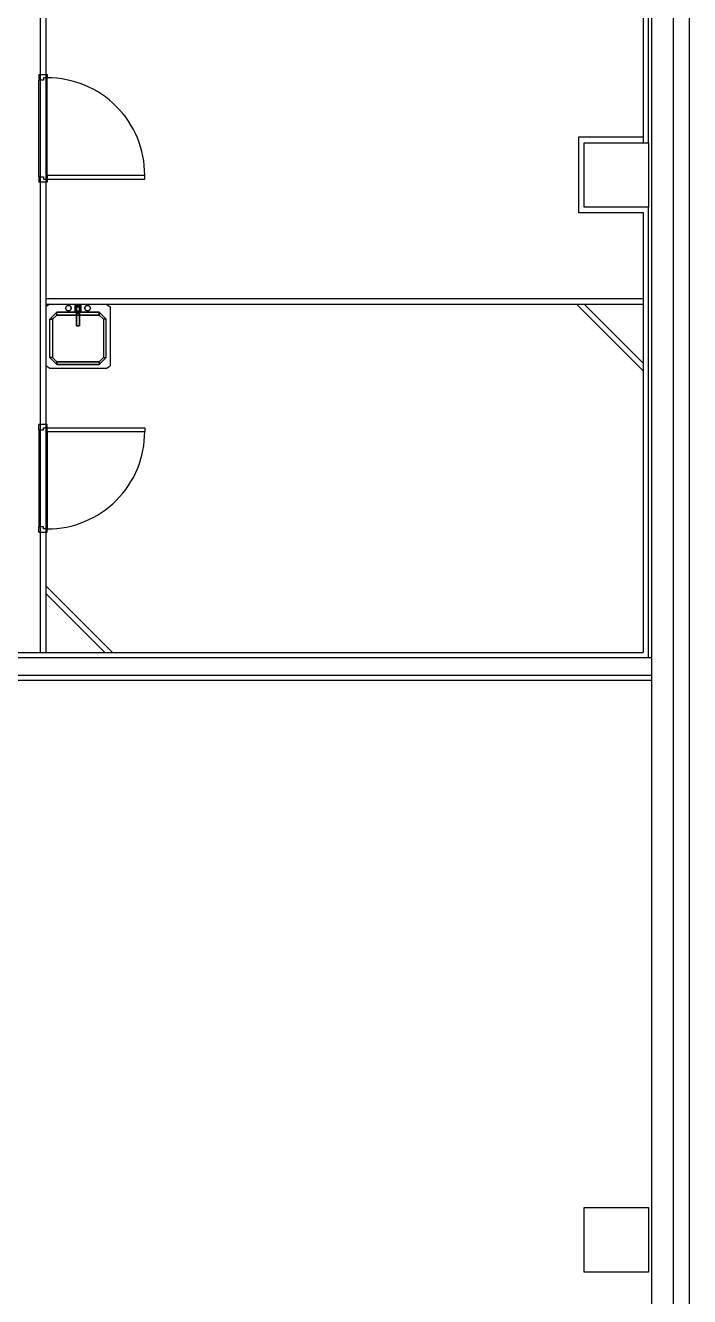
# Model space of a CAD drawing. Header units: millimetres. Extents: x 635438 to 684586, y -467743 to -415930.
# Drawn here: x 678145 to 684313, y -456899 to -445082 of the extents above; entities that cross this region are included whole.
import ezdxf

# ---------------------------------------------------------------- set-up
doc = ezdxf.new("R2010")
doc.units = ezdxf.units.MM
doc.header["$LTSCALE"] = 500
doc.layers.get('0').update_dxf_attribs({"color": 251})
doc.layers.add('동물실', color=9, linetype='Continuous')

# ---------------------------------------------------------------- blocks, each defined once
blk = doc.blocks.new('SINK')
for p, q in [((0, 262), (25, 300)), ((0, 262), (0, -262)), ((25, 300), (575, 300)), ((76, 198), (140, 262)), ((140, 262), (76, 198)), ((140, 236), (102, 198)), ((102, 198), (140, 236)), ((498, 262), (140, 262)), ((140, 262), (140, 236)), ((498, 262), (140, 262)), ((140, 236), (140, 262)), ((140, 236), (498, 236)), ((140, 236), (498, 236)), ((498, 262), (562, 198)), ((498, 236), (498, 262)), ((498, 262), (562, 198)), ((498, 236), (498, 262)), ((498, 236), (536, 198)), ((536, 198), (498, 236)), ((600, 262), (575, 300)), ((600, -262), (600, 262)), ((76, -198), (76, 198)), ((102, 198), (76, 198)), ((76, 198), (76, -198)), ((102, 198), (76, 198)), ((102, 198), (102, -198)), ((102, -198), (102, 198)), ((536, -198), (536, 198)), ((562, 198), (536, 198)), ((536, 198), (536, -198)), ((536, 198), (562, 198)), ((562, 198), (562, -198)), ((562, -198), (562, 198)), ((13, 89), (14, 96)), ((14, 96), (13, 89)), ((13, 89), (14, 96)), ((14, 96), (13, 89)), ((14, 82), (13, 89)), ((13, 89), (14, 82)), ((14, 82), (13, 89)), ((13, 89), (14, 82)), ((25, 13), (13, 25)), ((13, 25), (13, -25)), ((76, 25), (13, 25)), ((25, 13), (13, 25)), ((14, 96), (16, 102)), ((16, 102), (14, 96)), ((14, 96), (16, 102)), ((16, 102), (14, 96)), ((16, 76), (14, 82)), ((14, 82), (16, 76)), ((16, 76), (14, 82)), ((14, 82), (16, 76)), ((16, 102), (20, 107)), ((20, 107), (16, 102)), ((16, 102), (20, 107)), ((20, 107), (16, 102)), ((20, 71), (16, 76)), ((16, 76), (20, 71)), ((20, 71), (16, 76)), ((16, 76), (20, 71)), ((20, 107), (25, 111)), ((25, 111), (20, 107)), ((20, 107), (25, 111)), ((25, 111), (20, 107)), ((25, 67), (20, 71)), ((20, 71), (25, 67)), ((25, 67), (20, 71)), ((20, 71), (25, 67)), ((25, 111), (32, 114)), ((32, 114), (25, 111)), ((25, 111), (32, 114)), ((32, 114), (25, 111)), ((32, 64), (25, 67)), ((25, 67), (32, 64)), ((32, 64), (25, 67)), ((25, 67), (32, 64)), ((25, 13), (25, -13)), ((89, 13), (25, 13)), ((25, 13), (25, -13)), ((25, 13), (64, 13)), ((89, 13), (25, 13)), ((32, 114), (38, 115)), ((38, 115), (32, 114)), ((32, 114), (38, 115)), ((38, 115), (32, 114)), ((38, 64), (32, 64)), ((32, 64), (38, 64)), ((38, 64), (32, 64)), ((32, 64), (38, 64)), ((38, 115), (45, 114)), ((45, 114), (38, 115)), ((38, 115), (45, 114)), ((45, 114), (38, 115)), ((38, 64), (45, 64)), ((45, 64), (38, 64)), ((38, 64), (45, 64)), ((45, 64), (38, 64)), ((45, 114), (51, 111)), ((51, 111), (45, 114)), ((45, 114), (51, 111)), ((51, 111), (45, 114)), ((51, 67), (45, 64)), ((45, 64), (51, 67)), ((51, 67), (45, 64)), ((45, 64), (51, 67)), ((51, 111), (56, 107)), ((56, 107), (51, 111)), ((51, 111), (56, 107)), ((56, 107), (51, 111)), ((56, 71), (51, 67)), ((51, 67), (56, 71)), ((56, 71), (51, 67)), ((51, 67), (56, 71)), ((56, 107), (60, 102)), ((60, 102), (56, 107)), ((56, 107), (60, 102)), ((60, 102), (56, 107)), ((60, 76), (56, 71)), ((56, 71), (60, 76)), ((60, 76), (56, 71)), ((56, 71), (60, 76)), ((60, 102), (63, 96)), ((63, 96), (60, 102)), ((60, 102), (63, 96)), ((63, 96), (60, 102)), ((63, 82), (60, 76)), ((60, 76), (63, 82)), ((63, 82), (60, 76)), ((60, 76), (63, 82)), ((63, 96), (64, 89)), ((64, 89), (63, 96)), ((63, 96), (64, 89)), ((64, 89), (63, 96)), ((64, 89), (63, 82)), ((63, 82), (64, 89)), ((64, 89), (63, 82)), ((63, 82), (64, 89)), ((76, 25), (64, 13)), ((64, 13), (76, 25)), ((64, 13), (64, -13)), ((102, 13), (64, 13)), ((64, 13), (64, -13)), ((102, 13), (64, 13)), ((76, -25), (76, 25)), ((89, 13), (204, 13)), ((89, -13), (89, 13)), ((89, -13), (89, 13)), ((89, 13), (102, 13)), ((102, 13), (89, 13)), ((89, 13), (204, 13)), ((102, 13), (204, 13)), ((102, 13), (102, -13)), ((102, -13), (102, 13)), ((204, 13), (102, 13)), ((204, 13), (204, -13)), ((204, 13), (204, -13)), ((204, -13), (204, 13)), ((204, 13), (204, -13)), ((25, -13), (13, -25)), ((25, -13), (13, -25)), ((13, -25), (76, -25)), ((13, -89), (14, -82)), ((14, -82), (13, -89)), ((13, -89), (14, -82)), ((14, -82), (13, -89)), ((14, -96), (13, -89)), ((13, -89), (14, -96)), ((14, -96), (13, -89)), ((13, -89), (14, -96)), ((14, -82), (16, -76)), ((16, -76), (14, -82)), ((14, -82), (16, -76)), ((16, -76), (14, -82)), ((16, -102), (14, -96)), ((14, -96), (16, -102)), ((16, -102), (14, -96)), ((14, -96), (16, -102)), ((16, -76), (20, -71)), ((20, -71), (16, -76)), ((16, -76), (20, -71)), ((20, -71), (16, -76)), ((20, -107), (16, -102)), ((16, -102), (20, -107)), ((20, -107), (16, -102)), ((16, -102), (20, -107)), ((20, -71), (25, -67)), ((25, -67), (20, -71)), ((20, -71), (25, -67)), ((25, -67), (20, -71)), ((25, -111), (20, -107)), ((20, -107), (25, -111)), ((25, -111), (20, -107)), ((20, -107), (25, -111)), ((25, -13), (89, -13)), ((25, -13), (64, -13)), ((89, -13), (25, -13)), ((25, -67), (32, -64)), ((32, -64), (25, -67)), ((25, -67), (32, -64)), ((32, -64), (25, -67)), ((32, -114), (25, -111)), ((25, -111), (32, -114)), ((32, -114), (25, -111)), ((25, -111), (32, -114)), ((32, -64), (38, -64)), ((38, -64), (32, -64)), ((32, -64), (38, -64)), ((38, -64), (32, -64)), ((38, -115), (32, -114)), ((32, -114), (38, -115)), ((38, -115), (32, -114)), ((32, -114), (38, -115)), ((38, -64), (45, -64)), ((45, -64), (38, -64)), ((38, -64), (45, -64)), ((45, -64), (38, -64)), ((45, -114), (38, -115)), ((38, -115), (45, -114)), ((45, -114), (38, -115)), ((38, -115), (45, -114)), ((45, -64), (51, -67)), ((51, -67), (45, -64)), ((45, -64), (51, -67)), ((51, -67), (45, -64)), ((51, -111), (45, -114)), ((45, -114), (51, -111)), ((51, -111), (45, -114)), ((45, -114), (51, -111)), ((51, -67), (56, -71)), ((56, -71), (51, -67)), ((51, -67), (56, -71)), ((56, -71), (51, -67)), ((56, -107), (51, -111)), ((51, -111), (56, -107)), ((56, -107), (51, -111)), ((51, -111), (56, -107)), ((56, -71), (60, -76)), ((60, -76), (56, -71)), ((56, -71), (60, -76)), ((60, -76), (56, -71)), ((60, -102), (56, -107)), ((56, -107), (60, -102)), ((60, -102), (56, -107)), ((56, -107), (60, -102)), ((60, -76), (63, -82)), ((63, -82), (60, -76)), ((60, -76), (63, -82)), ((63, -82), (60, -76)), ((63, -96), (60, -102)), ((60, -102), (63, -96)), ((63, -96), (60, -102)), ((60, -102), (63, -96)), ((63, -82), (64, -89)), ((63, -82), (64, -89)), ((64, -89), (63, -82)), ((63, -82), (64, -89)), ((64, -89), (63, -96)), ((63, -96), (64, -89)), ((64, -89), (63, -96)), ((63, -96), (64, -89)), ((64, -13), (76, -25)), ((76, -25), (64, -13)), ((64, -13), (102, -13)), ((64, -13), (102, -13)), ((204, -13), (89, -13)), ((102, -13), (89, -13)), ((89, -13), (204, -13)), ((102, -13), (89, -13)), ((204, -13), (102, -13)), ((204, -13), (102, -13)), ((140, -262), (76, -198)), ((76, -198), (102, -198)), ((76, -198), (140, -262)), ((102, -198), (76, -198)), ((102, -198), (140, -236)), ((140, -236), (102, -198)), ((562, -198), (498, -262)), ((498, -236), (536, -198)), ((498, -262), (562, -198)), ((536, -198), (498, -236)), ((536, -198), (562, -198)), ((536, -198), (562, -198)), ((0, -262), (25, -300)), ((25, -300), (575, -300)), ((140, -236), (498, -236)), ((140, -262), (140, -236)), ((140, -236), (498, -236)), ((140, -262), (140, -236)), ((498, -262), (140, -262)), ((498, -262), (140, -262)), ((498, -236), (498, -262)), ((498, -236), (498, -262)), ((600, -262), (575, -300))]:
    blk.add_line(p, q)

msp = doc.modelspace()

# ---------------------------------------------------------------- linework, layer by layer
at = {"layer": '동물실', "color": 251}
for p, q in [((684312.8, -467743.1), (684312.8, -423192.3)), ((684312.8, -467743.1), (684312.8, -423192.3)), ((684162.8, -466372.4), (684162.8, -423342.3)), ((684162.8, -466372.4), (684162.8, -423342.3)), ((683962.8, -450912.3), (683962.8, -423542.3)), ((678282.8, -431182.3), (678282.8, -447672.3)), ((678332.8, -432272.3), (678332.8, -447672.3)), ((683882.8, -440172.3), (683882.8, -446172.3)), ((683932.8, -446172.3), (683932.8, -440172.3)), ((678267.8, -445540), (678347.8, -445540)), ((678267.8, -445540), (678267.8, -445589.8)), ((678311.9, -445589.8), (678267.8, -445589.8)), ((678267.8, -446490.1), (678267.8, -445589.8)), ((678282.8, -445540), (678332.8, -445540)), ((678311.9, -445569.3), (678311.9, -445589.8)), ((678347.8, -445569.3), (678311.9, -445569.3)), ((678311.9, -445569.3), (678311.9, -445589.8)), ((678347.8, -445540), (678347.8, -445569.3)), ((678347.8, -446475.3), (678347.8, -445569.3)), ((683882.8, -446122.3), (683282.8, -446122.3)), ((683282.8, -446122.3), (683282.8, -446822.3)), ((683332.8, -446772.3), (683332.8, -446172.3)), ((683332.8, -446172.3), (683932.8, -446172.3)), ((683332.8, -446172.3), (683932.8, -446172.3)), ((683332.8, -446772.3), (683332.8, -446172.3)), ((683332.8, -446172.3), (683932.8, -446172.3)), ((683332.8, -446772.3), (683332.8, -446172.3)), ((683932.8, -446172.3), (683932.8, -446772.3)), ((683932.8, -446172.3), (683932.8, -446772.3)), ((678267.8, -446490.1), (678311.9, -446490.1)), ((678267.8, -446490.1), (678267.8, -446540)), ((678347.8, -446540), (678267.8, -446540)), ((678332.8, -446540), (678282.8, -446540)), ((678332.8, -446540), (678282.8, -446540)), ((678311.9, -446490.1), (678311.9, -446510.6)), ((678311.9, -446510.6), (678347.8, -446510.6)), ((678347.8, -446475.3), (679253, -446475.3)), ((678347.8, -446475.3), (678347.8, -446510.6)), ((678347.8, -446510.6), (678347.8, -446540)), ((678347.8, -446510.6), (679253, -446510.6)), ((679253, -446510.6), (679253, -446475.3)), ((683932.8, -446772.3), (683332.8, -446772.3)), ((683932.8, -446772.3), (683332.8, -446772.3)), ((683932.8, -446772.3), (683332.8, -446772.3)), ((683932.8, -450962.3), (683932.8, -446772.3)), ((683282.8, -446822.3), (683882.8, -446822.3)), ((683882.8, -446822.3), (683882.8, -450912.3)), ((678282.8, -447672.3), (678282.8, -450912.3)), ((678332.8, -447622.3), (683882.8, -447622.3)), ((678332.8, -447672.3), (683882.8, -447672.3)), ((678332.8, -447672.3), (678332.8, -450912.3)), ((683262.1, -447672.3), (683882.8, -448293)), ((683332.8, -447672.3), (683882.8, -448222.3)), ((678347.8, -448792.3), (678267.8, -448792.3)), ((678267.8, -448842.2), (678267.8, -448792.3)), ((678332.8, -448792.3), (678282.8, -448792.3)), ((678332.8, -448792.3), (678282.8, -448792.3)), ((678347.8, -448821.7), (678347.8, -448792.3)), ((678267.8, -448842.2), (678311.9, -448842.2)), ((678267.8, -448842.2), (678267.8, -449742.5)), ((678311.9, -448821.7), (678347.8, -448821.7)), ((678311.9, -448842.2), (678311.9, -448821.7)), ((678347.8, -448821.7), (679253, -448821.7)), ((678347.8, -448856.9), (678347.8, -448821.7)), ((678347.8, -448856.9), (679253, -448856.9)), ((678347.8, -448856.9), (678347.8, -449763)), ((679253, -448821.7), (679253, -448856.9)), ((678311.9, -449742.5), (678267.8, -449742.5)), ((678267.8, -449792.3), (678267.8, -449742.5)), ((678311.9, -449763), (678311.9, -449742.5)), ((678311.9, -449763), (678311.9, -449742.5)), ((678267.8, -449792.3), (678347.8, -449792.3)), ((678282.8, -449792.3), (678332.8, -449792.3)), ((678347.8, -449763), (678311.9, -449763)), ((678347.8, -449792.3), (678347.8, -449763)), ((678953.5, -450912.3), (678332.8, -450291.6)), ((678882.8, -450912.3), (678332.8, -450362.3)), ((674332.8, -450912.3), (683882.8, -450912.3)), ((683962.8, -466372.4), (683962.8, -450912.3)), ((683962.8, -450962.3), (672032.8, -450962.3)), ((672032.8, -451122.3), (683962.8, -451122.3)), ((683962.8, -451172.3), (672242.8, -451172.3)), ((683332.8, -456072.4), (683932.8, -456072.4)), ((683332.8, -456672.4), (683332.8, -456072.4)), ((683332.8, -456072.4), (683932.8, -456072.4)), ((683332.8, -456672.4), (683332.8, -456072.4)), ((683932.8, -456072.4), (683932.8, -456672.4)), ((683932.8, -456072.4), (683932.8, -456672.4)), ((683932.8, -456672.4), (683332.8, -456672.4)), ((683932.8, -456672.4), (683332.8, -456672.4))]:
    msp.add_line(p, q, dxfattribs=at)
for centre, start, end in [((678348.3, -446474), 359.91508, 90.03615), ((678348.3, -448858.3), 269.96385, 0.08492)]:
    msp.add_arc(centre, 904.7, start, end, dxfattribs=at)

# ---------------------------------------------------------------- block references
at = {"layer": '동물실', "color": 251, "xscale": -1, "rotation": 90}
msp.add_blockref('SINK', (678632.8, -447672.3), dxfattribs=at)

doc.saveas('drawing.dxf')
